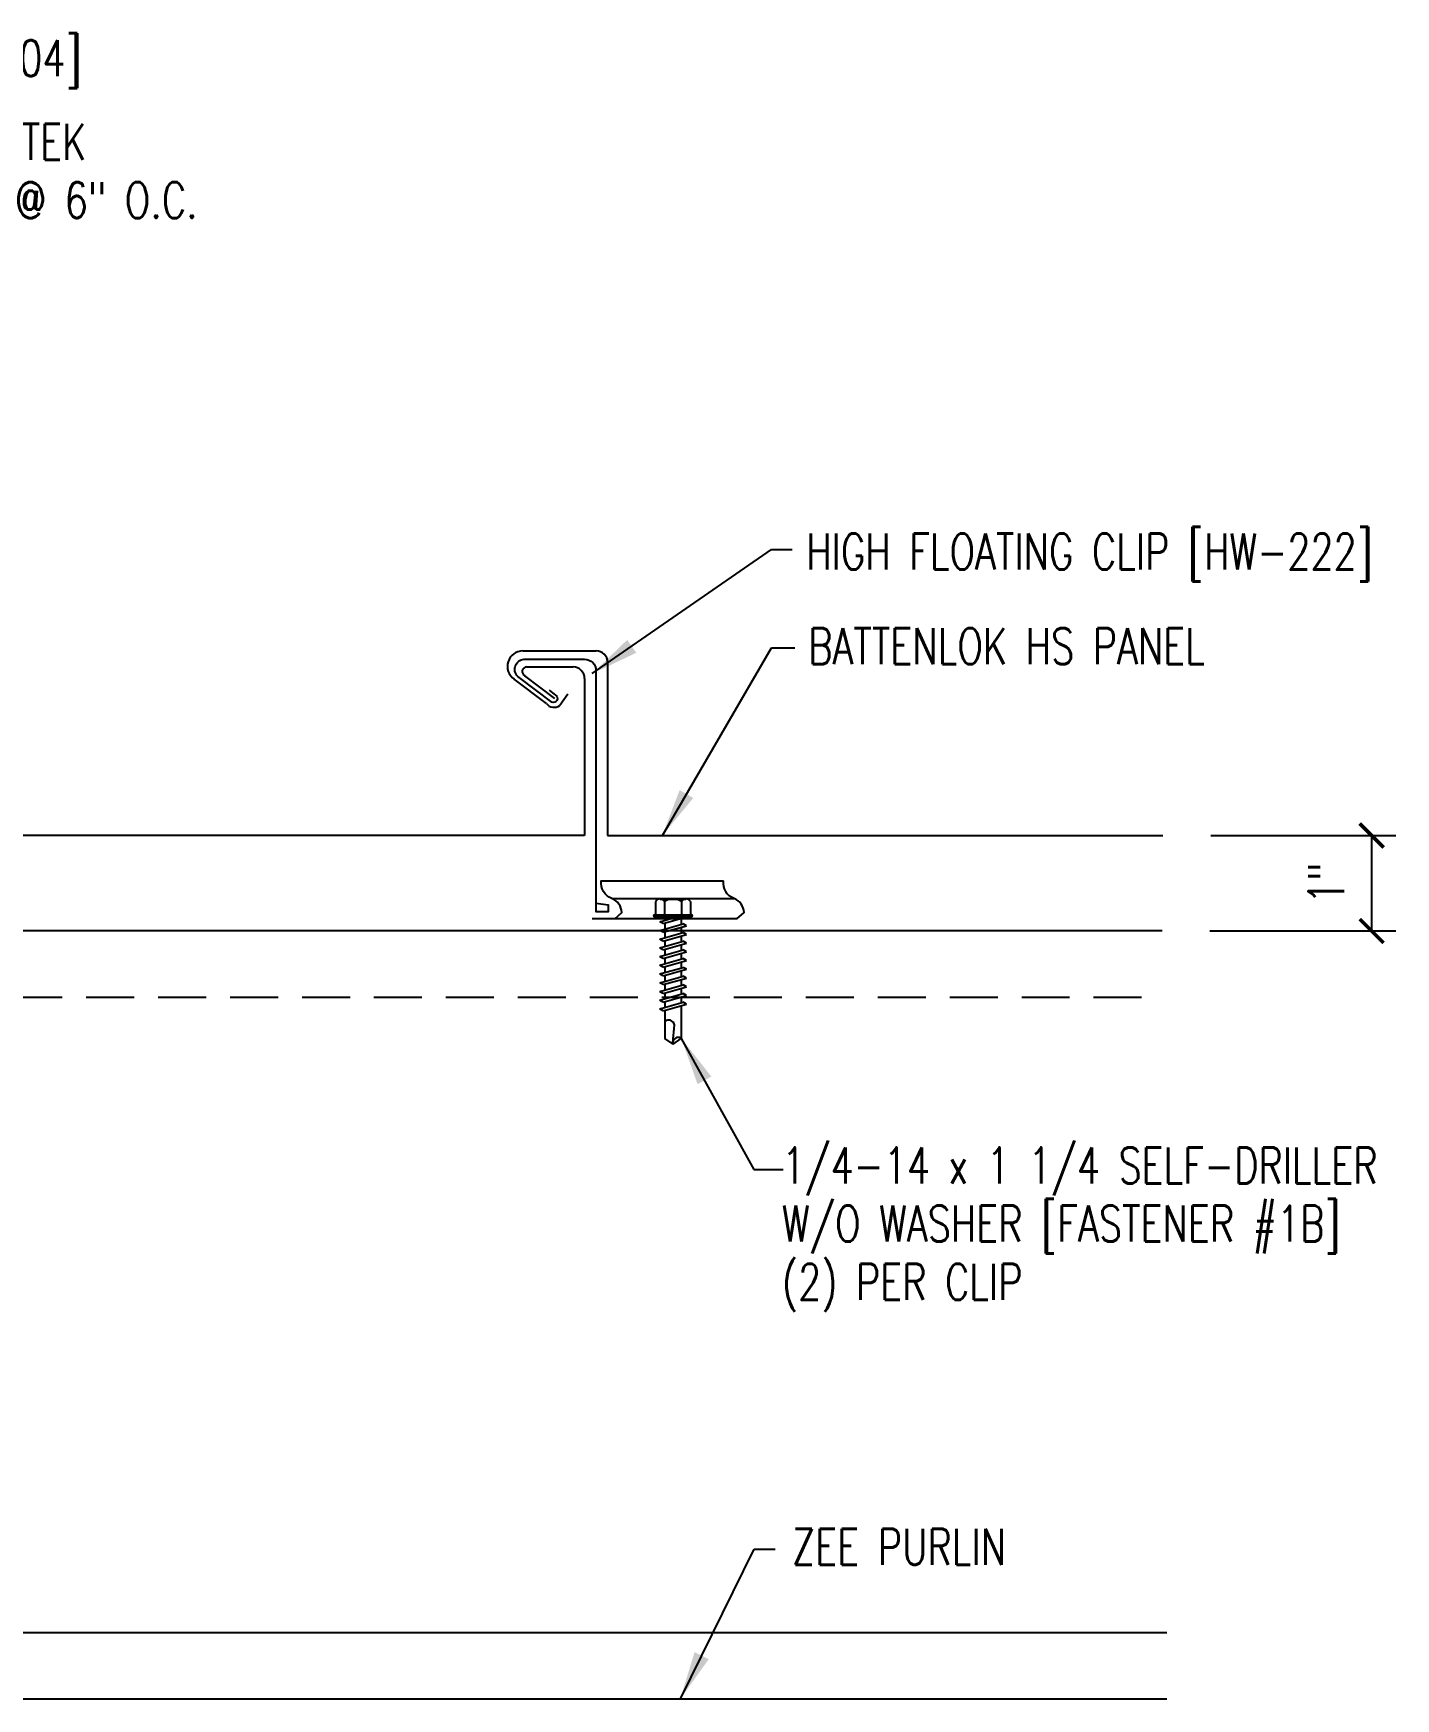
# Model space of a CAD drawing. Header units: inches. Extents: x 3.7 to 45.3, y 11.3 to 39.2.
# Drawn here: x 31.08 to 45.28, y 19.97 to 37.33 of the extents above; entities that cross this region are included whole.
import ezdxf

# ---------------------------------------------------------------- set-up
doc = ezdxf.new("R2010")
doc.units = ezdxf.units.IN
doc.header["$MEASUREMENT"] = 0
doc.linetypes.add('HIDDEN', pattern=[0.375, 0.25, -0.125])
for name, color, linetype in [('clip', 5, 'Continuous'), ('FASTENER', 9, 'Continuous'), ('PANEL', 11, 'Continuous'), ('STLA', 10, 'Continuous'), ('TEXT', 2, 'Continuous')]:
    doc.layers.add(name, color=color, linetype=linetype)
doc.styles.add('TEXT1', font='ROMANS.shx', dxfattribs={"width": 0.75, "height": 0.375})
doc.dimstyles.new('DETAIL', dxfattribs={"dimscale": 4, "dimtxt": 0.375, "dimasz": 0.0625, "dimexe": 0.0625, "dimexo": 0.125, "dimgap": 0.0625, "dimtad": 1, "dimdec": 4, "dimzin": 3, "dimdsep": 46, "dimlunit": 4, "dimtxsty": 'TEXT1', "dimblk": 'ARCHTICK', "dimcen": 0.0625, "dimclrd": 7, "dimclre": 7, "dimclrt": 2, "dimadec": 0, "dimazin": 0, "dimtfac": 0.59375, "dimtdec": 4, "dimtmove": 0, "dimatfit": 3, "dimfxl": 0, "dimfrac": 2, "dimtolj": 1, "dimtzin": 3, "dimarcsym": 0})
doc.dimstyles.new('DETAIL$7', dxfattribs={"dimscale": 4, "dimtxt": 0.375, "dimasz": 0.125, "dimexe": 0.0625, "dimexo": 0.125, "dimgap": 0.0625, "dimtad": 1, "dimdec": 4, "dimzin": 3, "dimdsep": 46, "dimlunit": 4, "dimtxsty": 'TEXT1', "dimblk": 'ARCHTICK', "dimcen": 0.0625, "dimclrd": 7, "dimclre": 7, "dimclrt": 2, "dimadec": 0, "dimazin": 0, "dimtfac": 0.59375, "dimtdec": 4, "dimtmove": 2, "dimatfit": 3, "dimfxl": 0, "dimfrac": 2, "dimtolj": 1, "dimtzin": 3, "dimarcsym": 0})

# ---------------------------------------------------------------- blocks, each defined once
blk = doc.blocks.new('FD-F4')
at = {"layer": 'TEXT', "style": 'TEXT1', "width": 0.75}
for s, p in [('1/4-14 x 7/8 LONG-LIFE LAPTEK', (0.0047, -0.0408)), ('W/WASHER [FASTENER #4]', (0.0047, -0.1926))]:
    blk.add_text(s, height=0.09375, dxfattribs=at).set_placement(p)
blk.add_attdef('(QUANTITY)', (1.4847, -0.1926), '', height=0.0938, dxfattribs=at)
at = {"layer": 'TEXT', "style": 'TEXT1', "flags": 1}
for tag, p in [('Color', (0.0624, -0.4349)), ('Calc', (0.0624, -0.4349)), ('Opt1', (0.0624, -0.4349)), ('Opt2', (0.0624, -0.4349)), ('Opt3', (0.0624, -0.4349)), ('Description', (0.0624, -0.4349)), ('Multiple', (0.0624, -0.4349)), ('Part', (0.0624, -0.4349)), ('Spare1', (0.0624, -0.6224)), ('Spare2', (0.0624, -0.6224)), ('Spare3', (0.0624, -0.6224)), ('Spare4', (0.0624, -0.6224)), ('Spare5', (0.0624, -0.6224)), ('Spare6', (0.0624, -0.6224)), ('Spare7', (0.0624, -0.6224)), ('Spare8', (0.0624, -0.6224)), ('Spare9', (0.0624, -0.6224)), ('Spare10', (0.0624, -0.6224))]:
    blk.add_attdef(tag, p, '', height=0.0938, dxfattribs=at)
blk = doc.blocks.new('sd21')
at = {"layer": 'FASTENER'}
for p, q in [((-0.181, 0.194), (-0.181, 0.055)), ((-0.135, 0.22), (0.135, 0.22)), ((-0.089, 0.194), (-0.089, 0.055)), ((0.089, 0.194), (0.089, 0.055)), ((0.181, 0.194), (0.181, 0.055)), ((-0.193, 0.055), (0.193, 0.055)), ((-0.193, 0.037), (0.193, 0.037)), ((-0.181, 0.055), (0.181, 0.055)), ((-0.139, -0.016), (0.046, 0.037)), ((-0.104, -0.036), (0.139, 0.033)), ((-0.086, 0.037), (0.086, 0.037)), ((-0.086, 0.037), (-0.086, -0.001)), ((0.086, 0.037), (0.133, 0.037)), ((0.086, 0.018), (0.086, -0.042)), ((0.139, 0.033), (0.133, 0.037)), ((-0.104, -0.036), (-0.139, -0.016)), ((-0.139, -0.107), (0.104, -0.038)), ((-0.104, -0.127), (-0.139, -0.107)), ((-0.139, -0.198), (0.104, -0.128)), ((-0.104, -0.127), (0.139, -0.058)), ((-0.104, -0.218), (0.139, -0.149)), ((-0.086, -0.031), (-0.086, -0.092)), ((-0.086, -0.122), (-0.086, -0.183)), ((0.086, -0.073), (0.086, -0.133)), ((0.086, -0.164), (0.086, -0.224)), ((0.139, -0.058), (0.104, -0.038)), ((0.139, -0.149), (0.104, -0.128)), ((-0.104, -0.218), (-0.139, -0.198)), ((-0.139, -0.289), (0.104, -0.219)), ((-0.104, -0.309), (-0.139, -0.289)), ((-0.139, -0.38), (0.104, -0.31)), ((-0.104, -0.309), (0.139, -0.239)), ((-0.104, -0.4), (0.139, -0.33)), ((-0.086, -0.213), (-0.086, -0.274)), ((-0.086, -0.304), (-0.086, -0.364)), ((0.086, -0.255), (0.086, -0.315)), ((0.086, -0.345), (0.086, -0.406)), ((0.139, -0.239), (0.104, -0.219)), ((0.139, -0.33), (0.104, -0.31)), ((-0.104, -0.4), (-0.139, -0.38)), ((-0.139, -0.47), (0.104, -0.401)), ((-0.104, -0.491), (-0.139, -0.47)), ((-0.139, -0.561), (0.104, -0.492)), ((-0.104, -0.491), (0.139, -0.421)), ((-0.104, -0.581), (0.139, -0.512)), ((-0.086, -0.395), (-0.086, -0.455)), ((-0.086, -0.486), (-0.086, -0.546)), ((0.086, -0.436), (0.086, -0.497)), ((0.139, -0.421), (0.104, -0.401)), ((0.139, -0.512), (0.104, -0.492)), ((-0.104, -0.581), (-0.139, -0.561)), ((-0.139, -0.652), (0.104, -0.583)), ((-0.104, -0.672), (-0.139, -0.652)), ((-0.139, -0.743), (0.104, -0.674)), ((-0.104, -0.672), (0.139, -0.603)), ((-0.104, -0.763), (0.139, -0.694)), ((-0.086, -0.577), (-0.086, -0.637)), ((-0.086, -0.667), (-0.086, -0.728)), ((0.086, -0.527), (0.086, -0.588)), ((0.086, -0.618), (0.086, -0.679)), ((0.139, -0.603), (0.104, -0.583)), ((0.139, -0.694), (0.104, -0.674)), ((-0.104, -0.763), (-0.139, -0.743)), ((-0.139, -0.834), (0.104, -0.765)), ((-0.104, -0.854), (-0.139, -0.834)), ((-0.139, -0.925), (0.104, -0.856)), ((-0.104, -0.854), (0.139, -0.785)), ((-0.086, -0.758), (-0.086, -0.819)), ((-0.086, -0.849), (-0.086, -0.91)), ((0.086, -0.709), (0.086, -0.77)), ((0.086, -0.8), (0.086, -0.861)), ((0.139, -0.785), (0.104, -0.765)), ((0.139, -0.876), (0.104, -0.856)), ((-0.104, -0.945), (-0.139, -0.925)), ((-0.104, -0.945), (0.139, -0.876)), ((-0.086, -0.94), (-0.086, -1.232)), ((0.086, -0.891), (0.086, -1.232)), ((-0.002, -1.277), (0.014, -1.091)), ((0, -1.293), (-0.086, -1.232)), ((0, -1.293), (0.086, -1.232))]:
    blk.add_line(p, q, dxfattribs=at)
for centre, radius, start, end in [((-0.135, 0.168), 0.0527, 29.8754, 150.1246), ((0, 0.056), 0.164, 56.9974, 123.0026), ((0.135, 0.168), 0.0527, 29.8754, 150.1246), ((-0.193, 0.046), 0.00894, 90, 270), ((0.193, 0.046), 0.00894, 270, 90), ((-0.046, -1.102), 0.0615, 11.1445, 130.906), ((0.054, -1.278), 0.0563, 55.4585, 194.8454)]:
    blk.add_arc(centre, radius, start, end, dxfattribs=at)
blk = doc.blocks.new('_ArchTick')
at = {"color": 0, "linetype": 'ByBlock', "const_width": 0.15}
blk.add_lwpolyline([(-0.5, -0.5), (0.5, 0.5)], dxfattribs=at)
blk = doc.blocks.new('*D17')
at = {"color": 7, "lineweight": -2}
for p, q in [((43.356, 28.968), (45.283, 28.968)), ((45.033, 27.973), (45.033, 28.968)), ((43.346, 27.973), (45.283, 27.973))]:
    blk.add_line(p, q, dxfattribs=at)
at = {"layer": 'DEFPOINTS', "color": 0}
for p in [(42.856, 28.968), (45.033, 28.968), (42.846, 27.973)]:
    blk.add_point(p, dxfattribs=at)
at = {"color": 7, "lineweight": -2, "xscale": 0.25, "yscale": 0.25, "zscale": 0.25}
for p, rotation in [((45.033, 28.968), 90), ((45.033, 27.973), 270)]:
    blk.add_blockref('_ArchTick', p, dxfattribs=dict(at, rotation=rotation))
at = {"color": 2, "insert": (44.56, 28.471), "char_height": 0.375, "attachment_point": 5, "rotation": 90, "style": 'TEXT1'}
blk.add_mtext('\\A1;1"', dxfattribs=at)

msp = doc.modelspace()

# ---------------------------------------------------------------- linework, layer by layer
at = {"layer": 'clip'}
msp.add_line((37.11435, 28.31091), (38.38819, 28.31091), dxfattribs=at)
for points in [[(36.46044, 30.48228, 0.01657542), (36.52833, 30.43133, -0.88432327), (36.48834, 30.35601), (36.14764, 30.61416, -0.70900725), (36.20047, 30.80499), (36.83007, 30.80499, -0.42933174), (36.94739, 30.68515), (36.94739, 28.17762), (37.07928, 28.17762), (37.07928, 28.24351), (36.94739, 28.25998)], [(37.14451, 28.09822), (37.21791, 28.16576, 0.29781286), (37.11435, 28.31091, -0.34469622), (37.0043, 28.4967), (38.27814, 28.4967)], [(38.41835, 28.09822), (38.49175, 28.16576, 0.29781286), (38.38819, 28.31091, -0.34469622), (38.27814, 28.4967)]]:
    msp.add_lwpolyline(points, format="xyb", dxfattribs=at)
msp.add_lwpolyline([(38.41835, 28.09822), (36.91035, 28.09822)], dxfattribs=at)
at = {"layer": 'PANEL'}
for p, q in [((36.18678, 30.89157), (36.94991, 30.89157)), ((36.22589, 30.72396), (36.71018, 30.72396)), ((37.06975, 30.77173), (37.06975, 28.96793)), ((36.43233, 30.34278), (36.09515, 30.59822)), ((36.51972, 30.3949), (36.20716, 30.6334)), ((36.83002, 30.60412), (36.83002, 28.96793)), ((36.654, 30.43986), (36.57101, 30.32273)), ((36.83002, 28.96793), (20.94879, 28.96793)), ((37.06975, 28.96793), (42.85568, 28.96793))]:
    msp.add_line(p, q, dxfattribs=at)
for centre, radius, start, end in [((36.18678, 30.73058), 0.16099, 90, 235.307059), ((36.94991, 30.77173), 0.11984, 360, 90), ((36.22754, 30.6764), 0.04759, 91.991316, 244.643872), ((36.71018, 30.60412), 0.11984, 0, 90), ((36.51198, 30.40403), 0.10047, 217.559177, 305.98502)]:
    msp.add_arc(centre, radius, start, end, dxfattribs=at)
at = {"layer": 'STLA', "linetype": 'HIDDEN', "ltscale": 2}
msp.add_line((17.38528, 27.28378), (42.8488, 27.28378), dxfattribs=at)
at = {"layer": 'STLA'}
msp.add_line((17.38528, 20.66266), (42.89703, 20.66266), dxfattribs=at)
for points in [[(42.8488, 27.97322), (17.38528, 27.97322)], [(17.38528, 19.97322), (42.89703, 19.97322)]]:
    msp.add_lwpolyline(points, dxfattribs=at)

# ---------------------------------------------------------------- block references
at = {"layer": 'FASTENER'}
msp.add_blockref('sd21', (37.75178, 28.086), dxfattribs=at)
at = {"layer": 'TEXT', "xscale": 4, "yscale": 4, "zscale": 4}
msp.add_blockref('FD-F4', (24.95407, 36.17153), dxfattribs=at).add_auto_attribs({'(QUANTITY)': '@ 6" O.C.'})

# ---------------------------------------------------------------- texts
at = {"layer": 'TEXT', "style": 'TEXT1', "width": 0.75}
for s, p in [('TRI-BEAD TAPE SEALER [HW-504]', (25.00795, 36.88076)), ('HIGH FLOATING CLIP [HW-222]', (39.13972, 31.73937)), ('BATTENLOK HS PANEL', (39.16103, 30.75396)), ('1/4-14 x 1 1/4 SELF-DRILLER', (38.88712, 25.34317)), ('W/O WASHER [FASTENER #1B]', (38.88712, 24.73603)), ('(2) PER CLIP', (38.88712, 24.12889)), ('ZEE PURLIN', (38.99361, 21.36918))]:
    msp.add_text(s, height=0.375, dxfattribs=at).set_placement(p)

# ---------------------------------------------------------------- dimensions: what is measured, and where the dimension line sits
dim = msp.add_linear_dim(base=(45.0333, 28.96793), p1=(42.84633, 27.97322), p2=(42.85568, 28.96793), angle=90, dimstyle='DETAIL')
dim.commit()
dim.dimension.update_dxf_attribs({"geometry": '*D17', "text_midpoint": (44.56009, 28.47057)})

# ---------------------------------------------------------------- leaders
for points in [[(36.91035, 30.65444), (38.77866, 31.94852), (38.9921, 31.94852)], [(37.64032, 28.96793), (38.77866, 30.92463), (39.02055, 30.92463)], [(37.83806, 26.85387), (38.59237, 25.48591), (38.90116, 25.48591)], [(37.82874, 19.97322), (38.59751, 21.53088), (38.81602, 21.53088)]]:
    msp.add_leader(points, dimstyle='DETAIL$7')

doc.saveas('drawing.dxf')
